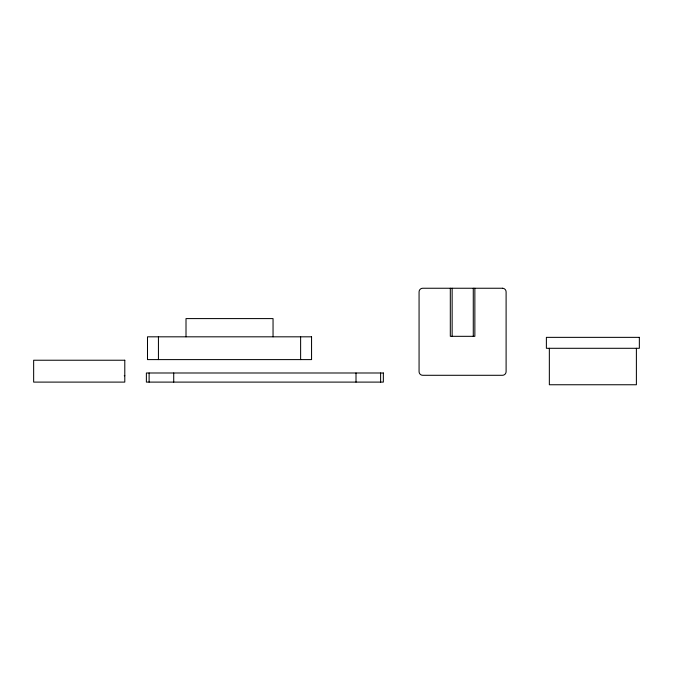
<?xml version="1.0" encoding="UTF-8"?>
<svg xmlns="http://www.w3.org/2000/svg" width="673" height="673" viewBox="0 0 673 673"><rect width="100%" height="100%" fill="white"/><g stroke="black" fill="none" stroke-linecap="round" stroke-linejoin="round"><path stroke-width="1.01" d="M124.261 375.727L124.791 375.727M636.389 348.294L636.389 384.754L549.345 384.754L549.345 348.294M474.86 288.246L474.86 336.323L450.313 336.323L450.313 288.246M473.279 288.246L473.279 336.323M452.138 288.246L452.138 336.323M380.615 372.993L380.615 382.104M356.009 372.993L356.009 382.104M300.621 336.82L300.621 359.601M273.045 336.82L273.045 318.59L186.009 318.59L186.009 336.82M173.718 372.993L173.718 382.104M158.433 336.82L158.433 359.601M149.112 372.993L149.112 382.104M502.462 288.246L422.711 288.246A3.643 3.643 0 0 0 419.069 291.889L419.069 371.639A3.643 3.643 0 0 0 422.711 375.29L502.462 375.29A3.643 3.643 0 0 0 506.104 371.639L506.104 291.889A3.643 3.643 0 0 0 502.462 288.246M311.557 336.82L147.496 336.82L147.496 359.601L311.557 359.601L311.557 336.82M639.35 337.358L546.383 337.358L546.383 348.294L639.35 348.294L639.35 337.358M124.791 360.232L33.65 360.232L33.65 382.104L124.791 382.104L124.791 360.232M383.349 372.993L146.377 372.993L146.377 382.104L383.349 382.104L383.349 372.993"/></g></svg>
